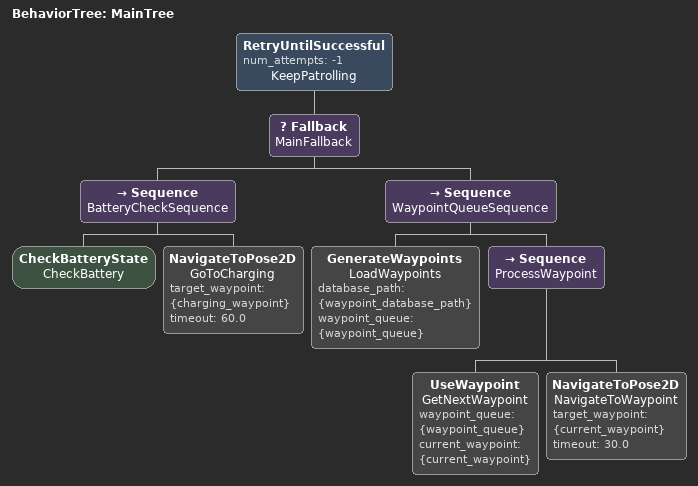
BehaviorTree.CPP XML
<root main_tree_to_execute="MainTree">
    <BehaviorTree ID="MainTree">
        <RetryUntilSuccessful num_attempts="-1" name="KeepPatrolling">
            <Fallback name="MainFallback">
                <!-- Battery Check and Charging Sequence -->
                <Sequence name="BatteryCheckSequence">
                    <CheckBatteryState name="CheckBattery"/>
                    <NavigateToPose2D name="GoToCharging"
                                     target_waypoint="{charging_waypoint}"
                                     timeout="60.0"/>
                </Sequence>

                <!-- Simple Queue-based Waypoint Following -->
                <Sequence name="WaypointQueueSequence">
                    <!-- Generate waypoints once at the beginning -->
                    <GenerateWaypoints name="LoadWaypoints"
                                      database_path="{waypoint_database_path}"
                                      waypoint_queue="{waypoint_queue}"/>

                    <!-- Process single waypoint and let RetryUntilSuccessful handle the loop -->
                    <Sequence name="ProcessWaypoint">
                        <!-- Get next waypoint from queue (automatically advances) -->
                        <UseWaypoint name="GetNextWaypoint"
                                    waypoint_queue="{waypoint_queue}"
                                    current_waypoint="{current_waypoint}"/>

                        <!-- Try to navigate to waypoint -->
                        <NavigateToPose2D name="NavigateToWaypoint"
                                        target_waypoint="{current_waypoint}"
                                        timeout="30.0"/>
                    </Sequence>
                </Sequence>
            </Fallback>
        </RetryUntilSuccessful>
    </BehaviorTree>
</root>
